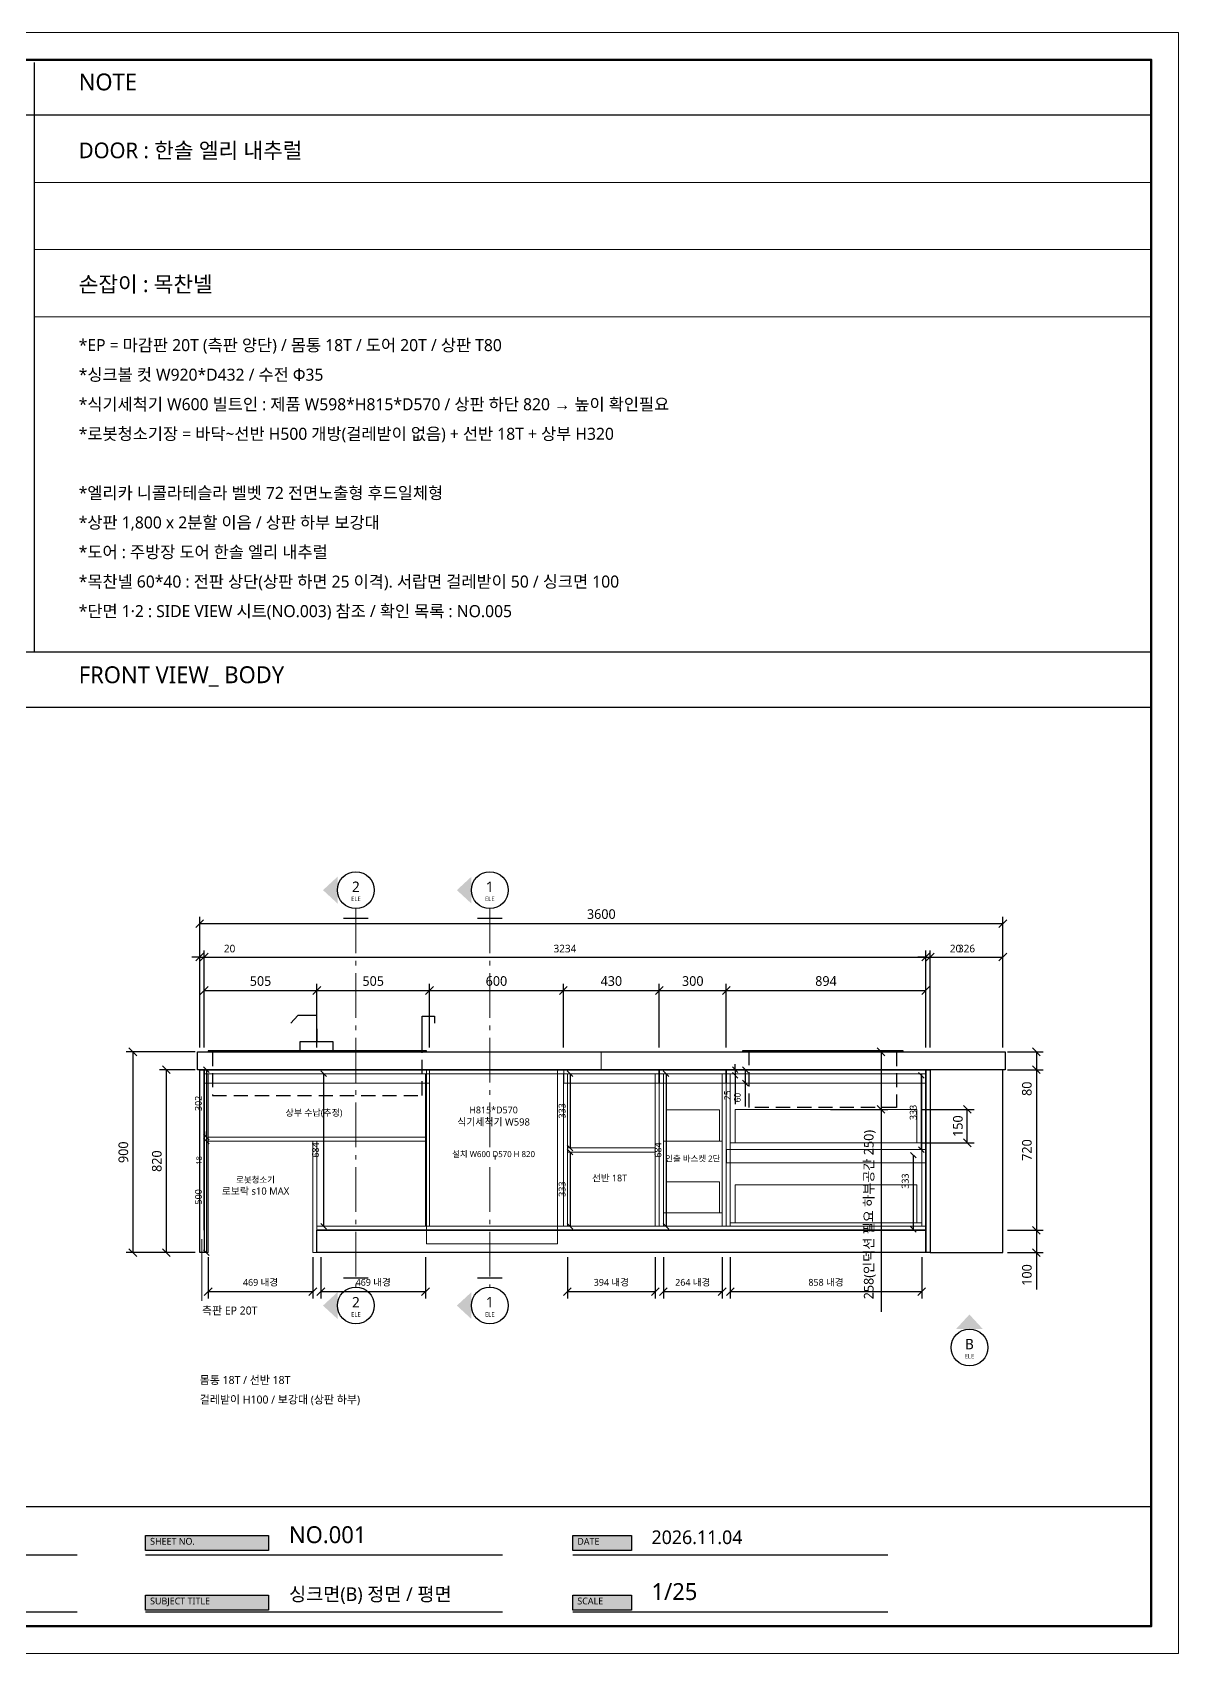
# Model space of a CAD drawing. Header units: millimetres. Extents: x 112 to 77378, y 62 to 7704.
# Drawn here: x 26040 to 31178, y 78 to 7345 of the extents above; entities that cross this region are included whole.
import ezdxf
from ezdxf.enums import TextEntityAlignment as Align

# ---------------------------------------------------------------- set-up
doc = ezdxf.new("R2010")
doc.units = ezdxf.units.MM
doc.header["$LTSCALE"] = 10
doc.linetypes.add('HIDDEN', pattern=[9.525, 6.35, -3.175])
for name, color, linetype, lineweight, true_color in [('DIM', 252, 'Continuous', 13, 0x969696), ('FRAME', 18, 'Continuous', 100, 0x000000), ('NOTE_BLUE', 5, 'Continuous', 9, 0x0000ff), ('NOTE_RED', 242, 'Continuous', 25, 0xde0038), ('OUTLINE', 18, 'Continuous', 25, 0x000000), ('TEXT', 18, 'Continuous', 13, 0x000000), ('THIN', 8, 'Continuous', 5, 0x6e6e6e)]:
    doc.layers.add(name, color=color, linetype=linetype, lineweight=lineweight, true_color=true_color)
doc.styles.add('MALGUN', font='malgun.ttf')
doc.dimstyles.new('KAB', dxfattribs={"dimscale": 25, "dimtxt": 1.73, "dimasz": 0, "dimexe": 1.2, "dimexo": 0.8, "dimgap": 0.8, "dimtad": 1, "dimdec": 0, "dimtxsty": 'MALGUN', "dimtsz": 0.7, "dimcen": 2.5, "dimclrd": 256, "dimclre": 256, "dimclrt": 256, "dimazin": 3, "dimtfac": 1, "dimtmove": 0, "dimatfit": 3})

# ---------------------------------------------------------------- blocks, each defined once
blk = doc.blocks.new('FRAME_SHEET3')
at = {"layer": 'FRAME', "true_color": 0x555555}
h = blk.add_hatch(color=251, dxfattribs=at)
h.dxf.hatch_style = 1
h.paths.add_polyline_path([(1455, 607.5), (2005, 607.5), (2005, 540), (1455, 540)])
h = blk.add_hatch(color=251, dxfattribs=at)
h.dxf.hatch_style = 1
h.paths.add_polyline_path([(5757.5, 607.5), (6307.5, 607.5), (6307.5, 540), (5757.5, 540)])
h = blk.add_hatch(color=251, dxfattribs=at)
h.dxf.hatch_style = 1
h.paths.add_polyline_path([(7672.5, 607.5), (7935, 607.5), (7935, 540), (7672.5, 540)])
h = blk.add_hatch(color=251, dxfattribs=at)
h.dxf.hatch_style = 1
h.paths.add_polyline_path([(1455, 340), (2005, 340), (2005, 272.5), (1455, 272.5)])
h = blk.add_hatch(color=251, dxfattribs=at)
h.dxf.hatch_style = 1
h.paths.add_polyline_path([(5757.5, 340), (6307.5, 340), (6307.5, 272.5), (5757.5, 272.5)])
h = blk.add_hatch(color=251, dxfattribs=at)
h.dxf.hatch_style = 1
h.paths.add_polyline_path([(7672.5, 340), (7935, 340), (7935, 272.5), (7672.5, 272.5)])
at = {"layer": 'FRAME', "color": 18, "lineweight": 25, "true_color": 0x000000}
for p, q in [((5257.5, 7210), (5257.5, 4567.5)), ((235, 6975), (10265, 6975)), ((235, 4567.5), (10265, 4567.5)), ((235, 4320), (10265, 4320)), ((235, 737.5), (10265, 737.5))]:
    blk.add_line(p, q, dxfattribs=at)
at = {"layer": 'FRAME', "color": 18, "lineweight": 13, "true_color": 0x000000}
for p, q in [((5257.5, 6672.5), (10265, 6672.5)), ((5257.5, 6372.5), (10265, 6372.5)), ((5257.5, 6070), (10265, 6070))]:
    blk.add_line(p, q, dxfattribs=at)
blk.add_lwpolyline([(112.5, 7345), (10387.5, 7345), (10387.5, 77.5), (112.5, 77.5)], close=True, dxfattribs=at)
at = {"layer": 'FRAME', "color": 18, "lineweight": 100, "true_color": 0x000000}
blk.add_lwpolyline([(235, 7222.5), (10265, 7222.5), (10265, 200), (235, 200)], close=True, dxfattribs=at)
at = {"layer": 'OUTLINE', "color": 18, "lineweight": 25, "true_color": 0x000000}
for p, q in [((1455, 520), (5450, 520)), ((5757.5, 520), (7357.5, 520)), ((7672.5, 520), (9085, 520)), ((1455, 265), (5450, 265)), ((5757.5, 265), (7357.5, 265)), ((7672.5, 265), (9085, 265))]:
    blk.add_line(p, q, dxfattribs=at)
for points in [[(1455, 607.5), (2005, 607.5), (2005, 540), (1455, 540)], [(5757.5, 607.5), (6307.5, 607.5), (6307.5, 540), (5757.5, 540)], [(7672.5, 607.5), (7935, 607.5), (7935, 540), (7672.5, 540)], [(1455, 340), (2005, 340), (2005, 272.5), (1455, 272.5)], [(5757.5, 340), (6307.5, 340), (6307.5, 272.5), (5757.5, 272.5)], [(7672.5, 340), (7935, 340), (7935, 272.5), (7672.5, 272.5)]]:
    blk.add_lwpolyline(points, close=True, dxfattribs=at)
at = {"layer": 'TEXT', "color": 18, "true_color": 0x000000, "style": 'MALGUN'}
for s, height, p in [('TOP VIEW', 75.6, (430, 7062.5)), ('NOTE', 75.6, (5457.5, 7062.5)), ('FRONT VIEW_ DOOR', 75.6, (430, 4405)), ('FRONT VIEW_ BODY', 75.6, (5457.5, 4405)), ('경기도 수원시 영통구 광교호수공원로 80', 54, (2100, 627.5)), ('광교아이파크 101동 4601호', 54, (2100, 542.5)), ('NO.001', 75.6, (6400, 550)), ('2026.11.04', 61.2, (8025, 550)), ('__-1', 75.6, (2100, 295)), ('싱크면(B) 정면 / 평면', 61.2, (6400, 295)), ('1/25', 75.6, (8025, 295))]:
    blk.add_text(s, height=height, dxfattribs=at).set_placement(p, align=Align.BOTTOM_LEFT)
at = {"layer": 'TEXT', "color": 7, "true_color": 0xffffff, "style": 'MALGUN'}
for s, p in [('SITE LOCATION', (1475, 556.25)), ('SHEET NO.', (5777.5, 556.25)), ('DATE', (7692.5, 556.25)), ('PROJECT TITLE', (1475, 288.75)), ('SUBJECT TITLE', (5777.5, 288.75)), ('SCALE', (7692.5, 288.75))]:
    blk.add_text(s, height=30.6, dxfattribs=at).set_placement(p, align=Align.BOTTOM_LEFT)
blk = doc.blocks.new('NOTE_S3')
at = {"layer": 'NOTE_BLUE', "color": 5, "true_color": 0x0000ff, "style": 'MALGUN'}
for s, p in [('*EP = 마감판 20T (측판 양단) / 몸통 18T / 도어 20T / 상판 T80 ', (5457.5, 5900)), ('*목찬넬 60*40 : 전판 상단(상판 하면 25 이격). 서랍면 걸레받이 50 / 싱크면 100', (5457.5, 4840))]:
    blk.add_text(s, height=54, dxfattribs=at).set_placement(p, align=Align.BOTTOM_LEFT)
at = {"layer": 'NOTE_RED', "color": 242, "true_color": 0xde0038, "style": 'MALGUN'}
for s, height, p in [('손잡이 : 목찬넬 ', 70.2, (5457.5, 6160)), ('*싱크볼 컷 W920*D432 / 수전 Φ35', 54, (5457.5, 5767.5)), ('*식기세척기 W600 빌트인 : 제품 W598*H815*D570 / 상판 하단 820 → 높이 확인필요', 54, (5457.5, 5635)), ('*로봇청소기장 = 바닥~선반 H500 개방(걸레받이 없음) + 선반 18T + 상부 H320', 54, (5457.5, 5502.5)), ('*엘리카 니콜라테슬라 벨벳 72 전면노출형 후드일체형', 54, (5457.5, 5237.5))]:
    blk.add_text(s, height=height, dxfattribs=at).set_placement(p, align=Align.BOTTOM_LEFT)
at = {"layer": 'TEXT', "color": 18, "true_color": 0x000000, "style": 'MALGUN'}
for s, height, p in [('DOOR : 한솔 엘리 내추럴', 70.2, (5457.5, 6760)), ('*상판 1,800 x 2분할 이음 / 상판 하부 보강대', 54, (5457.5, 5105)), ('*도어 : 주방장 도어 한솔 엘리 내추럴', 54, (5457.5, 4972.5)), ('*단면 1·2 : SIDE VIEW 시트(NO.003) 참조 / 확인 목록 : NO.005', 54, (5457.5, 4707.5))]:
    blk.add_text(s, height=height, dxfattribs=at).set_placement(p, align=Align.BOTTOM_LEFT)
blk = doc.blocks.new('*D1033')
at = {"layer": 'Defpoints', "color": 0, "transparency": 16777216}
for p in [(6030, 2375), (6030, 1875), (6030, 1875)]:
    blk.add_point(p, dxfattribs=at)
at = {"layer": 'DIM', "lineweight": -2, "transparency": 16777216}
for p, q in [((6042.5, 2362.5), (6017.5, 2387.5)), ((6030, 2375), (6030, 1875)), ((6042.5, 1862.5), (6017.5, 1887.5))]:
    blk.add_line(p, q, dxfattribs=at)
at = {"layer": 'DIM', "lineweight": 13, "transparency": 16777216, "insert": (5994.2, 2125), "char_height": 30.6, "attachment_point": 5, "rotation": 90, "style": 'MALGUN'}
blk.add_mtext('500', dxfattribs=at)
blk = doc.blocks.new('*D1034')
at = {"layer": 'Defpoints', "color": 0, "transparency": 16777216}
for p in [(6030, 2393), (6030, 2375), (6030, 2375)]:
    blk.add_point(p, dxfattribs=at)
at = {"layer": 'DIM', "lineweight": -2, "transparency": 16777216}
for p, q in [((6042.5, 2380.5), (6017.5, 2405.5)), ((6030, 2393), (6030, 2418)), ((6042.5, 2362.5), (6017.5, 2387.5)), ((6030, 2393), (6030, 2375)), ((6030, 2375), (6030, 2251.5))]:
    blk.add_line(p, q, dxfattribs=at)
at = {"layer": 'DIM', "lineweight": 13, "transparency": 16777216, "insert": (5996.9, 2288.3), "char_height": 25.2, "attachment_point": 5, "rotation": 90, "style": 'MALGUN'}
blk.add_mtext('18', dxfattribs=at)
blk = doc.blocks.new('*D1035')
at = {"layer": 'Defpoints', "color": 0, "transparency": 16777216}
for p in [(6030, 2695), (6030, 2393), (6030, 2393)]:
    blk.add_point(p, dxfattribs=at)
at = {"layer": 'DIM', "lineweight": -2, "transparency": 16777216}
for p, q in [((6042.5, 2682.5), (6017.5, 2707.5)), ((6030, 2695), (6030, 2393)), ((6042.5, 2380.5), (6017.5, 2405.5))]:
    blk.add_line(p, q, dxfattribs=at)
at = {"layer": 'DIM', "lineweight": 13, "transparency": 16777216, "insert": (5994.2, 2544), "char_height": 30.6, "attachment_point": 5, "rotation": 90, "style": 'MALGUN'}
blk.add_mtext('302', dxfattribs=at)
blk = doc.blocks.new('*D1036')
at = {"layer": 'Defpoints', "color": 0, "transparency": 16777216}
for p in [(6555, 2677), (6555, 1993), (6555, 1993)]:
    blk.add_point(p, dxfattribs=at)
at = {"layer": 'DIM', "lineweight": -2, "transparency": 16777216}
for p, q in [((6567.5, 2664.5), (6542.5, 2689.5)), ((6555, 2677), (6555, 1993)), ((6567.5, 1980.5), (6542.5, 2005.5))]:
    blk.add_line(p, q, dxfattribs=at)
at = {"layer": 'DIM', "lineweight": 13, "transparency": 16777216, "insert": (6519.2, 2335), "char_height": 30.6, "attachment_point": 5, "rotation": 90, "style": 'MALGUN'}
blk.add_mtext('684', dxfattribs=at)
blk = doc.blocks.new('*D1037')
at = {"layer": 'Defpoints', "color": 0, "transparency": 16777216}
for p in [(7660, 2326), (7660, 1993), (7660, 1993)]:
    blk.add_point(p, dxfattribs=at)
at = {"layer": 'DIM', "lineweight": -2, "transparency": 16777216}
for p, q in [((7672.5, 2313.5), (7647.5, 2338.5)), ((7660, 2326), (7660, 1993)), ((7672.5, 1980.5), (7647.5, 2005.5))]:
    blk.add_line(p, q, dxfattribs=at)
at = {"layer": 'DIM', "lineweight": 13, "transparency": 16777216, "insert": (7624.2, 2159.5), "char_height": 30.6, "attachment_point": 5, "rotation": 90, "style": 'MALGUN'}
blk.add_mtext('333', dxfattribs=at)
blk = doc.blocks.new('*D1038')
at = {"layer": 'Defpoints', "color": 0, "transparency": 16777216}
for p in [(7660, 2677), (7660, 2344), (7660, 2344)]:
    blk.add_point(p, dxfattribs=at)
at = {"layer": 'DIM', "lineweight": -2, "transparency": 16777216}
for p, q in [((7672.5, 2664.5), (7647.5, 2689.5)), ((7660, 2677), (7660, 2344)), ((7672.5, 2331.5), (7647.5, 2356.5))]:
    blk.add_line(p, q, dxfattribs=at)
at = {"layer": 'DIM', "lineweight": 13, "transparency": 16777216, "insert": (7624.2, 2510.5), "char_height": 30.6, "attachment_point": 5, "rotation": 90, "style": 'MALGUN'}
blk.add_mtext('333', dxfattribs=at)
blk = doc.blocks.new('*D1039')
at = {"layer": 'Defpoints', "color": 0, "transparency": 16777216}
for p in [(8090, 2677), (8090, 1993), (8090, 1993)]:
    blk.add_point(p, dxfattribs=at)
at = {"layer": 'DIM', "lineweight": -2, "transparency": 16777216}
for p, q in [((8102.5, 2664.5), (8077.5, 2689.5)), ((8090, 2677), (8090, 1993)), ((8102.5, 1980.5), (8077.5, 2005.5))]:
    blk.add_line(p, q, dxfattribs=at)
at = {"layer": 'DIM', "lineweight": 13, "transparency": 16777216, "insert": (8054.2, 2335), "char_height": 30.6, "attachment_point": 5, "rotation": 90, "style": 'MALGUN'}
blk.add_mtext('684', dxfattribs=at)
blk = doc.blocks.new('*D1040')
at = {"layer": 'Defpoints', "color": 0, "transparency": 16777216}
for p in [(9234, 2312), (9198.2, 1979), (9234, 1979)]:
    blk.add_point(p, dxfattribs=at)
at = {"layer": 'DIM', "lineweight": -2, "transparency": 16777216}
for p, q in [((9210.7, 2299.5), (9185.7, 2324.5)), ((9198.2, 2312), (9198.2, 1979)), ((9210.7, 1966.5), (9185.7, 1991.5))]:
    blk.add_line(p, q, dxfattribs=at)
at = {"layer": 'DIM', "lineweight": 13, "transparency": 16777216, "insert": (9162.4, 2195.5), "char_height": 30.6, "attachment_point": 5, "rotation": 90, "style": 'MALGUN'}
blk.add_mtext('333', dxfattribs=at)
blk = doc.blocks.new('*D1041')
at = {"layer": 'Defpoints', "color": 0, "transparency": 16777216}
for p in [(9234, 2670), (9234, 2337), (9234, 2337)]:
    blk.add_point(p, dxfattribs=at)
at = {"layer": 'DIM', "lineweight": -2, "transparency": 16777216}
for p, q in [((9246.5, 2657.5), (9221.5, 2682.5)), ((9234, 2670), (9234, 2337)), ((9246.5, 2324.5), (9221.5, 2349.5))]:
    blk.add_line(p, q, dxfattribs=at)
at = {"layer": 'DIM', "lineweight": 13, "transparency": 16777216, "insert": (9198.2, 2503.5), "char_height": 30.6, "attachment_point": 5, "rotation": 90, "style": 'MALGUN'}
blk.add_mtext('333', dxfattribs=at)
blk = doc.blocks.new('*D1042')
at = {"layer": 'Defpoints', "color": 0, "transparency": 16777216}
for p in [(8400, 2695), (8400, 2670), (8400, 2670)]:
    blk.add_point(p, dxfattribs=at)
at = {"layer": 'NOTE_BLUE', "lineweight": -2, "transparency": 16777216}
for p, q in [((8412.5, 2682.5), (8387.5, 2707.5)), ((8400, 2695), (8400, 2720)), ((8400, 2695), (8400, 2670)), ((8412.5, 2657.5), (8387.5, 2682.5)), ((8400, 2670), (8400, 2540.9))]:
    blk.add_line(p, q, dxfattribs=at)
at = {"layer": 'NOTE_BLUE', "lineweight": 9, "transparency": 16777216, "insert": (8365.1, 2580.5), "char_height": 28.8, "attachment_point": 5, "rotation": 90, "style": 'MALGUN'}
blk.add_mtext('25', dxfattribs=at)
blk = doc.blocks.new('*D1043')
at = {"layer": 'Defpoints', "color": 0, "transparency": 16777216}
for p in [(8445, 2695), (8445, 2635), (8445, 2635)]:
    blk.add_point(p, dxfattribs=at)
at = {"layer": 'NOTE_BLUE', "lineweight": -2, "transparency": 16777216}
for p, q in [((8457.5, 2682.5), (8432.5, 2707.5)), ((8445, 2695), (8445, 2635)), ((8457.5, 2622.5), (8432.5, 2647.5)), ((8445, 2635), (8445, 2529.8))]:
    blk.add_line(p, q, dxfattribs=at)
at = {"layer": 'NOTE_BLUE', "lineweight": 9, "transparency": 16777216, "insert": (8410.1, 2569.9), "char_height": 28.8, "attachment_point": 5, "rotation": 90, "style": 'MALGUN'}
blk.add_mtext('60', dxfattribs=at)
blk = doc.blocks.new('*D1044')
at = {"layer": 'Defpoints', "color": 0, "transparency": 16777216}
for p in [(6038, 1875), (6507, 1875), (6507, 1700)]:
    blk.add_point(p, dxfattribs=at)
at = {"layer": 'DIM', "lineweight": -2, "transparency": 16777216}
for p, q in [((6038, 1855), (6038, 1670)), ((6507, 1855), (6507, 1670)), ((6020.5, 1682.5), (6055.5, 1717.5)), ((6038, 1700), (6507, 1700)), ((6489.5, 1682.5), (6524.5, 1717.5))]:
    blk.add_line(p, q, dxfattribs=at)
at = {"layer": 'DIM', "lineweight": 13, "transparency": 16777216, "insert": (6272.5, 1740.1), "char_height": 30.6, "attachment_point": 5, "style": 'MALGUN'}
blk.add_mtext('469 내경', dxfattribs=at)
blk = doc.blocks.new('*D1045')
at = {"layer": 'Defpoints', "color": 0, "transparency": 16777216}
for p in [(6543, 1875), (7012, 1875), (7012, 1700)]:
    blk.add_point(p, dxfattribs=at)
at = {"layer": 'DIM', "lineweight": -2, "transparency": 16777216}
for p, q in [((6543, 1855), (6543, 1670)), ((7012, 1855), (7012, 1670)), ((6525.5, 1682.5), (6560.5, 1717.5)), ((6543, 1700), (7012, 1700)), ((6994.5, 1682.5), (7029.5, 1717.5))]:
    blk.add_line(p, q, dxfattribs=at)
at = {"layer": 'DIM', "lineweight": 13, "transparency": 16777216, "insert": (6777.5, 1740.1), "char_height": 30.6, "attachment_point": 5, "style": 'MALGUN'}
blk.add_mtext('469 내경', dxfattribs=at)
blk = doc.blocks.new('*D1046')
at = {"layer": 'Defpoints', "color": 0, "transparency": 16777216}
for p in [(7648, 1875), (8042, 1875), (8042, 1700)]:
    blk.add_point(p, dxfattribs=at)
at = {"layer": 'DIM', "lineweight": -2, "transparency": 16777216}
for p, q in [((7648, 1855), (7648, 1670)), ((8042, 1855), (8042, 1670)), ((7630.5, 1682.5), (7665.5, 1717.5)), ((7648, 1700), (8042, 1700)), ((8024.5, 1682.5), (8059.5, 1717.5))]:
    blk.add_line(p, q, dxfattribs=at)
at = {"layer": 'DIM', "lineweight": 13, "transparency": 16777216, "insert": (7845, 1740.1), "char_height": 30.6, "attachment_point": 5, "style": 'MALGUN'}
blk.add_mtext('394 내경', dxfattribs=at)
blk = doc.blocks.new('*D1047')
at = {"layer": 'Defpoints', "color": 0, "transparency": 16777216}
for p in [(8078, 1875), (8342, 1875), (8342, 1700)]:
    blk.add_point(p, dxfattribs=at)
at = {"layer": 'DIM', "lineweight": -2, "transparency": 16777216}
for p, q in [((8078, 1855), (8078, 1670)), ((8342, 1855), (8342, 1670)), ((8060.5, 1682.5), (8095.5, 1717.5)), ((8078, 1700), (8342, 1700)), ((8324.5, 1682.5), (8359.5, 1717.5))]:
    blk.add_line(p, q, dxfattribs=at)
at = {"layer": 'DIM', "lineweight": 13, "transparency": 16777216, "insert": (8210, 1740.1), "char_height": 30.6, "attachment_point": 5, "style": 'MALGUN'}
blk.add_mtext('264 내경', dxfattribs=at)
blk = doc.blocks.new('*D1048')
at = {"layer": 'Defpoints', "color": 0, "transparency": 16777216}
for p in [(8378, 1875), (9236, 1875), (9236, 1700)]:
    blk.add_point(p, dxfattribs=at)
at = {"layer": 'DIM', "lineweight": -2, "transparency": 16777216}
for p, q in [((8378, 1855), (8378, 1670)), ((9236, 1855), (9236, 1670)), ((8360.5, 1682.5), (8395.5, 1717.5)), ((8378, 1700), (9236, 1700)), ((9218.5, 1682.5), (9253.5, 1717.5))]:
    blk.add_line(p, q, dxfattribs=at)
at = {"layer": 'DIM', "lineweight": 13, "transparency": 16777216, "insert": (8807, 1740.1), "char_height": 30.6, "attachment_point": 5, "style": 'MALGUN'}
blk.add_mtext('858 내경', dxfattribs=at)
blk = doc.blocks.new('*D1049')
at = {"layer": 'Defpoints', "color": 0, "transparency": 16777216}
for p in [(6525, 3050), (6020, 2775), (6525, 2775)]:
    blk.add_point(p, dxfattribs=at)
at = {"layer": 'DIM', "lineweight": -2, "transparency": 16777216}
for p, q in [((6002.5, 3032.5), (6037.5, 3067.5)), ((6020, 2795), (6020, 3080)), ((6507.5, 3032.5), (6542.5, 3067.5)), ((6525, 2795), (6525, 3080)), ((6020, 3050), (6525, 3050))]:
    blk.add_line(p, q, dxfattribs=at)
at = {"layer": 'DIM', "lineweight": 13, "transparency": 16777216, "insert": (6272.5, 3092.3), "char_height": 43.2, "attachment_point": 5, "style": 'MALGUN'}
blk.add_mtext('505', dxfattribs=at)
blk = doc.blocks.new('*D1050')
at = {"layer": 'Defpoints', "color": 0, "transparency": 16777216}
for p in [(7030, 3050), (6525, 2775), (7030, 2775)]:
    blk.add_point(p, dxfattribs=at)
at = {"layer": 'DIM', "lineweight": -2, "transparency": 16777216}
for p, q in [((6507.5, 3032.5), (6542.5, 3067.5)), ((6525, 2795), (6525, 3080)), ((7012.5, 3032.5), (7047.5, 3067.5)), ((7030, 2795), (7030, 3080)), ((6525, 3050), (7030, 3050))]:
    blk.add_line(p, q, dxfattribs=at)
at = {"layer": 'DIM', "lineweight": 13, "transparency": 16777216, "insert": (6777.5, 3092.3), "char_height": 43.2, "attachment_point": 5, "style": 'MALGUN'}
blk.add_mtext('505', dxfattribs=at)
blk = doc.blocks.new('*D1051')
at = {"layer": 'Defpoints', "color": 0, "transparency": 16777216}
for p in [(7630, 3050), (7030, 2775), (7630, 2775)]:
    blk.add_point(p, dxfattribs=at)
at = {"layer": 'DIM', "lineweight": -2, "transparency": 16777216}
for p, q in [((7012.5, 3032.5), (7047.5, 3067.5)), ((7030, 2795), (7030, 3080)), ((7612.5, 3032.5), (7647.5, 3067.5)), ((7630, 2795), (7630, 3080)), ((7030, 3050), (7630, 3050))]:
    blk.add_line(p, q, dxfattribs=at)
at = {"layer": 'DIM', "lineweight": 13, "transparency": 16777216, "insert": (7330, 3092.3), "char_height": 43.2, "attachment_point": 5, "style": 'MALGUN'}
blk.add_mtext('600', dxfattribs=at)
blk = doc.blocks.new('*D1052')
at = {"layer": 'Defpoints', "color": 0, "transparency": 16777216}
for p in [(8060, 3050), (7630, 2775), (8060, 2775)]:
    blk.add_point(p, dxfattribs=at)
at = {"layer": 'DIM', "lineweight": -2, "transparency": 16777216}
for p, q in [((7612.5, 3032.5), (7647.5, 3067.5)), ((7630, 2795), (7630, 3080)), ((8042.5, 3032.5), (8077.5, 3067.5)), ((8060, 2795), (8060, 3080)), ((7630, 3050), (8060, 3050))]:
    blk.add_line(p, q, dxfattribs=at)
at = {"layer": 'DIM', "lineweight": 13, "transparency": 16777216, "insert": (7845, 3092.3), "char_height": 43.2, "attachment_point": 5, "style": 'MALGUN'}
blk.add_mtext('430', dxfattribs=at)
blk = doc.blocks.new('*D1053')
at = {"layer": 'Defpoints', "color": 0, "transparency": 16777216}
for p in [(8360, 3050), (8060, 2775), (8360, 2775)]:
    blk.add_point(p, dxfattribs=at)
at = {"layer": 'DIM', "lineweight": -2, "transparency": 16777216}
for p, q in [((8042.5, 3032.5), (8077.5, 3067.5)), ((8060, 2795), (8060, 3080)), ((8342.5, 3032.5), (8377.5, 3067.5)), ((8360, 2795), (8360, 3080)), ((8060, 3050), (8360, 3050))]:
    blk.add_line(p, q, dxfattribs=at)
at = {"layer": 'DIM', "lineweight": 13, "transparency": 16777216, "insert": (8210, 3092.3), "char_height": 43.2, "attachment_point": 5, "style": 'MALGUN'}
blk.add_mtext('300', dxfattribs=at)
blk = doc.blocks.new('*D1054')
at = {"layer": 'Defpoints', "color": 0, "transparency": 16777216}
for p in [(9254, 3050), (8360, 2775), (9254, 2775)]:
    blk.add_point(p, dxfattribs=at)
at = {"layer": 'DIM', "lineweight": -2, "transparency": 16777216}
for p, q in [((8342.5, 3032.5), (8377.5, 3067.5)), ((8360, 2795), (8360, 3080)), ((9236.5, 3032.5), (9271.5, 3067.5)), ((9254, 2795), (9254, 3080)), ((8360, 3050), (9254, 3050))]:
    blk.add_line(p, q, dxfattribs=at)
at = {"layer": 'DIM', "lineweight": 13, "transparency": 16777216, "insert": (8807, 3092.3), "char_height": 43.2, "attachment_point": 5, "style": 'MALGUN'}
blk.add_mtext('894', dxfattribs=at)
blk = doc.blocks.new('*D1055')
at = {"layer": 'Defpoints', "color": 0, "transparency": 16777216}
for p in [(6020, 3200), (6000, 2775), (6020, 2775)]:
    blk.add_point(p, dxfattribs=at)
at = {"layer": 'DIM', "lineweight": -2, "transparency": 16777216}
for p, q in [((6000, 3200), (5965, 3200)), ((5982.5, 3182.5), (6017.5, 3217.5)), ((6000, 2795), (6000, 3230)), ((6000, 3200), (6020, 3200)), ((6002.5, 3182.5), (6037.5, 3217.5)), ((6020, 2795), (6020, 3230)), ((6020, 3200), (6177.7, 3200))]:
    blk.add_line(p, q, dxfattribs=at)
at = {"layer": 'DIM', "lineweight": 13, "transparency": 16777216, "insert": (6133.9, 3237.7), "char_height": 34.2, "attachment_point": 5, "style": 'MALGUN'}
blk.add_mtext('20', dxfattribs=at)
blk = doc.blocks.new('*D1056')
at = {"layer": 'Defpoints', "color": 0, "transparency": 16777216}
for p in [(9254, 3200), (6020, 2775), (9254, 2775)]:
    blk.add_point(p, dxfattribs=at)
at = {"layer": 'DIM', "lineweight": -2, "transparency": 16777216}
for p, q in [((6002.5, 3182.5), (6037.5, 3217.5)), ((6020, 2795), (6020, 3230)), ((6020, 3200), (9254, 3200)), ((9236.5, 3182.5), (9271.5, 3217.5)), ((9254, 2795), (9254, 3230))]:
    blk.add_line(p, q, dxfattribs=at)
at = {"layer": 'DIM', "lineweight": 13, "transparency": 16777216, "insert": (7637, 3237.7), "char_height": 34.2, "attachment_point": 5, "style": 'MALGUN'}
blk.add_mtext('3234', dxfattribs=at)
blk = doc.blocks.new('*D1057')
at = {"layer": 'Defpoints', "color": 0, "transparency": 16777216}
for p in [(9274, 3200), (9254, 2775), (9274, 2775)]:
    blk.add_point(p, dxfattribs=at)
at = {"layer": 'DIM', "lineweight": -2, "transparency": 16777216}
for p, q in [((9254, 3200), (9219, 3200)), ((9236.5, 3182.5), (9271.5, 3217.5)), ((9254, 2795), (9254, 3230)), ((9254, 3200), (9274, 3200)), ((9256.5, 3182.5), (9291.5, 3217.5)), ((9274, 2795), (9274, 3230)), ((9274, 3200), (9431.7, 3200))]:
    blk.add_line(p, q, dxfattribs=at)
at = {"layer": 'DIM', "lineweight": 13, "transparency": 16777216, "insert": (9387.9, 3237.7), "char_height": 34.2, "attachment_point": 5, "style": 'MALGUN'}
blk.add_mtext('20', dxfattribs=at)
blk = doc.blocks.new('*D1058')
at = {"layer": 'Defpoints', "color": 0, "transparency": 16777216}
for p in [(9600, 3200), (9274, 2775), (9600, 2775)]:
    blk.add_point(p, dxfattribs=at)
at = {"layer": 'DIM', "lineweight": -2, "transparency": 16777216}
for p, q in [((9256.5, 3182.5), (9291.5, 3217.5)), ((9274, 2795), (9274, 3230)), ((9274, 3200), (9600, 3200)), ((9582.5, 3182.5), (9617.5, 3217.5)), ((9600, 2795), (9600, 3230))]:
    blk.add_line(p, q, dxfattribs=at)
at = {"layer": 'DIM', "lineweight": 13, "transparency": 16777216, "insert": (9437, 3237.7), "char_height": 34.2, "attachment_point": 5, "style": 'MALGUN'}
blk.add_mtext('326', dxfattribs=at)
blk = doc.blocks.new('*D1059')
at = {"layer": 'Defpoints', "color": 0, "transparency": 16777216}
for p in [(9600, 3350), (6000, 2775), (9600, 2775)]:
    blk.add_point(p, dxfattribs=at)
at = {"layer": 'DIM', "lineweight": -2, "transparency": 16777216}
for p, q in [((5982.5, 3332.5), (6017.5, 3367.5)), ((6000, 2795), (6000, 3380)), ((6000, 3350), (9600, 3350)), ((9582.5, 3332.5), (9617.5, 3367.5)), ((9600, 2795), (9600, 3380))]:
    blk.add_line(p, q, dxfattribs=at)
at = {"layer": 'DIM', "lineweight": 13, "transparency": 16777216, "insert": (7800, 3392.3), "char_height": 43.2, "attachment_point": 5, "style": 'MALGUN'}
blk.add_mtext('3600', dxfattribs=at)
blk = doc.blocks.new('*D1060')
at = {"layer": 'Defpoints', "color": 0, "transparency": 16777216}
for p in [(6000, 2695), (5850, 1875), (6000, 1875)]:
    blk.add_point(p, dxfattribs=at)
at = {"layer": 'DIM', "lineweight": -2, "transparency": 16777216}
for p, q in [((5980, 2695), (5820, 2695)), ((5867.5, 2677.5), (5832.5, 2712.5)), ((5850, 2695), (5850, 1875)), ((5867.5, 1857.5), (5832.5, 1892.5)), ((5980, 1875), (5820, 1875))]:
    blk.add_line(p, q, dxfattribs=at)
at = {"layer": 'DIM', "lineweight": 13, "transparency": 16777216, "insert": (5807.7, 2285), "char_height": 43.2, "attachment_point": 5, "rotation": 90, "style": 'MALGUN'}
blk.add_mtext('820', dxfattribs=at)
blk = doc.blocks.new('*D1061')
at = {"layer": 'Defpoints', "color": 0, "transparency": 16777216}
for p in [(6000, 2775), (5700, 1875), (6000, 1875)]:
    blk.add_point(p, dxfattribs=at)
at = {"layer": 'DIM', "lineweight": -2, "transparency": 16777216}
for p, q in [((5980, 2775), (5670, 2775)), ((5717.5, 2757.5), (5682.5, 2792.5)), ((5700, 2775), (5700, 1875)), ((5717.5, 1857.5), (5682.5, 1892.5)), ((5980, 1875), (5670, 1875))]:
    blk.add_line(p, q, dxfattribs=at)
at = {"layer": 'DIM', "lineweight": 13, "transparency": 16777216, "insert": (5657.7, 2325), "char_height": 43.2, "attachment_point": 5, "rotation": 90, "style": 'MALGUN'}
blk.add_mtext('900', dxfattribs=at)
blk = doc.blocks.new('*D1062')
at = {"layer": 'Defpoints', "color": 0, "transparency": 16777216}
for p in [(9600, 2775), (9600, 2695), (9750, 2695)]:
    blk.add_point(p, dxfattribs=at)
at = {"layer": 'DIM', "lineweight": -2, "transparency": 16777216}
for p, q in [((9620, 2775), (9780, 2775)), ((9767.5, 2757.5), (9732.5, 2792.5)), ((9750, 2775), (9750, 2695)), ((9620, 2695), (9780, 2695)), ((9767.5, 2677.5), (9732.5, 2712.5)), ((9750, 2695), (9750, 2559.2))]:
    blk.add_line(p, q, dxfattribs=at)
at = {"layer": 'DIM', "lineweight": 13, "transparency": 16777216, "insert": (9707.7, 2609.6), "char_height": 43.2, "attachment_point": 5, "rotation": 90, "style": 'MALGUN'}
blk.add_mtext('80', dxfattribs=at)
blk = doc.blocks.new('*D1063')
at = {"layer": 'Defpoints', "color": 0, "transparency": 16777216}
for p in [(9600, 2695), (9600, 1975), (9750, 1975)]:
    blk.add_point(p, dxfattribs=at)
at = {"layer": 'DIM', "lineweight": -2, "transparency": 16777216}
for p, q in [((9620, 2695), (9780, 2695)), ((9767.5, 2677.5), (9732.5, 2712.5)), ((9750, 2695), (9750, 1975)), ((9620, 1975), (9780, 1975)), ((9767.5, 1957.5), (9732.5, 1992.5))]:
    blk.add_line(p, q, dxfattribs=at)
at = {"layer": 'DIM', "lineweight": 13, "transparency": 16777216, "insert": (9707.7, 2335), "char_height": 43.2, "attachment_point": 5, "rotation": 90, "style": 'MALGUN'}
blk.add_mtext('720', dxfattribs=at)
blk = doc.blocks.new('*D1064')
at = {"layer": 'Defpoints', "color": 0, "transparency": 16777216}
for p in [(9600, 1975), (9600, 1875), (9750, 1875)]:
    blk.add_point(p, dxfattribs=at)
at = {"layer": 'DIM', "lineweight": -2, "transparency": 16777216}
for p, q in [((9620, 1975), (9780, 1975)), ((9767.5, 1957.5), (9732.5, 1992.5)), ((9750, 1975), (9750, 1875)), ((9767.5, 1857.5), (9732.5, 1892.5)), ((9620, 1875), (9780, 1875)), ((9750, 1875), (9750, 1709.6))]:
    blk.add_line(p, q, dxfattribs=at)
at = {"layer": 'DIM', "lineweight": 13, "transparency": 16777216, "insert": (9707.6, 1774.8), "char_height": 43.2, "attachment_point": 5, "rotation": 90, "style": 'MALGUN'}
blk.add_mtext('100', dxfattribs=at)
blk = doc.blocks.new('*D508')
at = {"lineweight": -2, "transparency": 16777216}
for p, q in [((8832.6, 2775), (9084, 2775)), ((9071.5, 2757.5), (9036.5, 2792.5)), ((9054, 2775), (9054, 2517)), ((8827, 2517), (9084, 2517)), ((9071.5, 2499.5), (9036.5, 2534.5)), ((9054, 2517), (9054, 1608.8))]:
    blk.add_line(p, q, dxfattribs=at)
at = {"layer": 'Defpoints', "color": 0, "transparency": 16777216}
for p in [(8812.6, 2775), (8807, 2517), (9054, 2517)]:
    blk.add_point(p, dxfattribs=at)
at = {"transparency": 16777216, "insert": (9003.4, 2045.4), "char_height": 43.25, "attachment_point": 5, "rotation": 90, "style": 'MALGUN'}
blk.add_mtext('258(인덕션 필요 하부공간 250)', dxfattribs=at)
blk = doc.blocks.new('*D509')
at = {"lineweight": -2, "transparency": 16777216}
for p, q in [((9234, 2517), (9470.6, 2517)), ((9458.1, 2499.5), (9423.1, 2534.5)), ((9440.6, 2367), (9440.6, 2517)), ((9234, 2367), (9470.6, 2367)), ((9458.1, 2349.5), (9423.1, 2384.5))]:
    blk.add_line(p, q, dxfattribs=at)
at = {"layer": 'Defpoints', "color": 0, "transparency": 16777216}
for p in [(9214, 2517), (9440.6, 2517), (9214, 2367)]:
    blk.add_point(p, dxfattribs=at)
at = {"transparency": 16777216, "insert": (9398.2, 2442), "char_height": 43.25, "attachment_point": 5, "rotation": 90, "style": 'MALGUN'}
blk.add_mtext('150', dxfattribs=at)
blk = doc.blocks.new('VIEW_FRONT_BODY_S3')
at = {"layer": 'OUTLINE', "true_color": 0x000000}
h = blk.add_hatch(color=18, dxfattribs=at)
h.dxf.hatch_style = 1
h.paths.add_polyline_path([(6617.5, 3560), (6617.5, 3440), (6552.5, 3500)])
h = blk.add_hatch(color=18, dxfattribs=at)
h.dxf.hatch_style = 1
h.paths.add_polyline_path([(7217.5, 3560), (7217.5, 3440), (7152.5, 3500)])
h = blk.add_hatch(color=18, dxfattribs=at)
h.dxf.hatch_style = 1
h.paths.add_polyline_path([(6617.5, 1697.5), (6617.5, 1577.5), (6552.5, 1637.5)])
h = blk.add_hatch(color=18, dxfattribs=at)
h.dxf.hatch_style = 1
h.paths.add_polyline_path([(7217.5, 1697.5), (7217.5, 1577.5), (7152.5, 1637.5)])
h = blk.add_hatch(color=18, dxfattribs=at)
h.dxf.hatch_style = 1
h.paths.add_polyline_path([(9390, 1532.5), (9510, 1532.5), (9450, 1597.5)])
for p, q in [((6439.6, 2937.5), (6407.8, 2904.3)), ((6525, 2937.5), (6439.6, 2937.5)), ((6526.5, 2820), (6525, 2937.5)), ((6996.9, 2780), (6996.9, 2934.3)), ((6996.9, 2934.3), (7052.5, 2934.3)), ((7052.5, 2934.3), (7052.5, 2903.8))]:
    blk.add_line(p, q)
for points in [[(6037, 2775), (7017, 2775), (7017, 2780), (6037, 2780)], [(6448.2, 2780), (6598.2, 2780), (6598.2, 2820), (6448.2, 2820)], [(8432.5, 2775), (9152.5, 2775), (9152.5, 2780), (8432.5, 2780)], [(9274, 1875), (9600, 1875), (9600, 2695), (9274, 2695)]]:
    blk.add_lwpolyline(points, close=True)
at = {"linetype": 'HIDDEN'}
for points in [[(6057, 2580), (6997, 2580), (6997, 2775), (6057, 2775)], [(8462.5, 2775), (9122.5, 2775), (9122.5, 2525), (8462.5, 2525)]]:
    blk.add_lwpolyline(points, close=True, dxfattribs=at)
at = {"layer": 'FRAME', "color": 18, "lineweight": 13, "true_color": 0x000000}
for p, q in [((6700, 3417.5), (6700, 3217.5)), ((7300, 3417.5), (7300, 3217.5)), ((6700, 3182.5), (6700, 3162.5)), ((6700, 3127.5), (6700, 2927.5)), ((7300, 3182.5), (7300, 3162.5)), ((7300, 3127.5), (7300, 2927.5)), ((6700, 2892.5), (6700, 2872.5)), ((6700, 2837.5), (6700, 2637.5)), ((7300, 2892.5), (7300, 2872.5)), ((7300, 2837.5), (7300, 2637.5)), ((6700, 2602.5), (6700, 2582.5)), ((6700, 2547.5), (6700, 2347.5)), ((7300, 2602.5), (7300, 2582.5)), ((7300, 2547.5), (7300, 2347.5)), ((6700, 2312.5), (6700, 2292.5)), ((6700, 2257.5), (6700, 2057.5)), ((7300, 2257.5), (7300, 2057.5)), ((7324, 2312.5), (7324, 2292.5)), ((6700, 2022.5), (6700, 2002.5)), ((6700, 1967.5), (6700, 1767.5)), ((7300, 2022.5), (7300, 2002.5)), ((7300, 1967.5), (7300, 1767.5)), ((6700, 1732.5), (6700, 1720)), ((7300, 1732.5), (7300, 1720))]:
    blk.add_line(p, q, dxfattribs=at)
at = {"layer": 'FRAME', "color": 18, "lineweight": 25, "true_color": 0x000000}
for p, q in [((6645, 3375), (6755, 3375)), ((7245, 3375), (7355, 3375)), ((6645, 1762.5), (6755, 1762.5)), ((7245, 1762.5), (7355, 1762.5))]:
    blk.add_line(p, q, dxfattribs=at)
at = {"layer": 'NOTE_BLUE', "color": 5, "lineweight": 9, "true_color": 0x0000ff}
blk.add_line((6010, 1935), (6010, 1659.3), dxfattribs=at)
for points in [[(6021.5, 2695), (7030, 2695), (7030, 2635), (6021.5, 2635)], [(7631.5, 2695), (8058.5, 2695), (8058.5, 2635), (7631.5, 2635)], [(8061.5, 2695), (8358.5, 2695), (8358.5, 2635), (8061.5, 2635)], [(8361.5, 2695), (9252.5, 2695), (9252.5, 2635), (8361.5, 2635)], [(8361.5, 2337), (9252.5, 2337), (9252.5, 2277), (8361.5, 2277)]]:
    blk.add_lwpolyline(points, close=True, dxfattribs=at)
at = {"layer": 'NOTE_RED', "color": 242, "lineweight": 13, "true_color": 0xde0038}
blk.add_lwpolyline([(7017, 2695), (7603, 2695), (7603, 1915), (7017, 1915)], close=True, dxfattribs=at)
at = {"layer": 'OUTLINE', "color": 18, "lineweight": 25, "true_color": 0x000000}
for points in [[(5990, 2775), (9610, 2775), (9610, 2695), (5990, 2695)], [(6000, 2695), (6020, 2695), (6020, 1875), (6000, 1875)], [(9254, 2695), (9274, 2695), (9274, 1875), (9254, 1875)], [(6525, 1975), (9254, 1975), (9254, 1875), (6525, 1875)]]:
    blk.add_lwpolyline(points, close=True, dxfattribs=at)
blk.add_lwpolyline([(6020, 1975), (6020, 2695), (9254, 2695), (9254, 1975), (6525, 1975)], dxfattribs=at)
for centre in [(6700, 3500), (7300, 3500), (6700, 1637.5), (7300, 1637.5), (9450, 1450)]:
    blk.add_circle(centre, 82.5, dxfattribs=at)
at = {"layer": 'THIN', "color": 8, "lineweight": 5, "true_color": 0x6e6e6e}
for p, q in [((7800, 2775), (7800, 2695)), ((8078, 2375), (8091, 2375)), ((8329, 2375), (8342, 2375)), ((8378, 2367), (8400, 2367)), ((9214, 2367), (9236, 2367)), ((8078, 2053), (8091, 2053)), ((8329, 2053), (8342, 2053)), ((8378, 2009), (8400, 2009)), ((9214, 2009), (9236, 2009))]:
    blk.add_line(p, q, dxfattribs=at)
for points in [[(6020, 2695), (9254, 2695), (9254, 2677), (6020, 2677)], [(6020, 2677), (6038, 2677), (6038, 1875), (6020, 1875)], [(7012, 2677), (7030, 2677), (7030, 1993), (7012, 1993)], [(7630, 2677), (7648, 2677), (7648, 1993), (7630, 1993)], [(8042, 2677), (8060, 2677), (8060, 1993), (8042, 1993)], [(8060, 2677), (8078, 2677), (8078, 1993), (8060, 1993)], [(8342, 2677), (8360, 2677), (8360, 1993), (8342, 1993)], [(8360, 2677), (8378, 2677), (8378, 1993), (8360, 1993)], [(9236, 2677), (9254, 2677), (9254, 1993), (9236, 1993)], [(8091, 2515), (8329, 2515), (8329, 2375), (8091, 2375)], [(8400, 2517), (9214, 2517), (9214, 2367), (8400, 2367)], [(6038, 2393), (7012, 2393), (7012, 2375), (6038, 2375)], [(6507, 2375), (6525, 2375), (6525, 1875), (6507, 1875)], [(7648, 2344), (8042, 2344), (8042, 2326), (7648, 2326)], [(8091, 2193), (8329, 2193), (8329, 2053), (8091, 2053)], [(8400, 2179), (9214, 2179), (9214, 2009), (8400, 2009)], [(6525, 1993), (9254, 1993), (9254, 1975), (6525, 1975)]]:
    blk.add_lwpolyline(points, close=True, dxfattribs=at)
at = {"layer": 'NOTE_BLUE', "color": 5, "true_color": 0x0000ff, "style": 'MALGUN'}
for s, p in [('측판 EP 20T', (6010, 1586.6)), ('몸통 18T / 선반 18T ', (6000, 1275)), ('걸레받이 H100 / 보강대 (상판 하부)', (6000, 1187.5))]:
    blk.add_text(s, height=36, dxfattribs=at).set_placement(p, align=Align.BOTTOM_LEFT)
at = {"layer": 'NOTE_RED', "color": 242, "true_color": 0xde0038, "style": 'MALGUN'}
for s, height, p in [('식기세척기 W598', 32.4, (7317, 2435)), ('H815*D570', 30.6, (7317, 2490)), ('설치 W600 D570 H 820', 27, (7317, 2295)), ('인출 바스켓 2단', 27, (8210, 2275)), ('로봇청소기', 27, (6250, 2180)), ('로보락 s10 MAX', 32.4, (6250, 2125))]:
    blk.add_text(s, height=height, dxfattribs=at).set_placement(p, align=Align.BOTTOM_CENTER)
at = {"layer": 'TEXT', "color": 18, "true_color": 0x000000, "style": 'MALGUN'}
for s, height, p in [('2', 46.8, (6700, 3477.5)), ('1', 46.8, (7300, 3477.5)), ('ELE', 19.8, (6700, 3445)), ('ELE', 19.8, (7300, 3445)), ('2', 46.8, (6700, 1615)), ('1', 46.8, (7300, 1615)), ('ELE', 19.8, (6700, 1582.5)), ('ELE', 19.8, (7300, 1582.5)), ('B', 46.8, (9450, 1427.5)), ('ELE', 19.8, (9450, 1395))]:
    blk.add_text(s, height=height, dxfattribs=at).set_placement(p, align=Align.BOTTOM_CENTER)
at = {"layer": 'TEXT', "color": 251, "true_color": 0x5a5a5a, "style": 'MALGUN'}
for s, height, p in [('상부 수납(추정)', 28.8, (6511.9, 2479.2)), ('선반 18T', 30.6, (7837, 2185))]:
    blk.add_text(s, height=height, dxfattribs=at).set_placement(p, align=Align.BOTTOM_CENTER)
dim = blk.add_linear_dim(base=(9054, 2517), p1=(8812.6, 2775), p2=(8807, 2517), angle=90, text='<>(인덕션 필요 하부공간 250)', dimstyle='KAB')
dim.commit()
dim.dimension.update_dxf_attribs({"geometry": '*D508', "text_midpoint": (9003.4, 2045.4)})
dim = blk.add_linear_dim(base=(9440.6, 2517), p1=(9214, 2367), p2=(9214, 2517), angle=90, dimstyle='KAB')
dim.commit()
dim.dimension.update_dxf_attribs({"geometry": '*D509', "text_midpoint": (9398.2, 2442)})
at = {"layer": 'DIM', "color": 251, "lineweight": 13, "true_color": 0x5a5a5a}
for base, p1, p2, override, picture, middle in [((9600, 3350), (6000, 2775), (9600, 2775), {"dimscale": 25, "dimtxt": 1.728, "dimtsz": 0.7}, '*D1059', (7800, 3392.3)), ((6020, 3200), (6000, 2775), (6020, 2775), {"dimscale": 25, "dimtxt": 1.368, "dimtsz": 0.7}, '*D1055', (6133.9, 3237.7)), ((9254, 3200), (6020, 2775), (9254, 2775), {"dimscale": 25, "dimtxt": 1.368, "dimtsz": 0.7}, '*D1056', (7637, 3237.7)), ((9274, 3200), (9254, 2775), (9274, 2775), {"dimscale": 25, "dimtxt": 1.368, "dimtsz": 0.7}, '*D1057', (9387.9, 3237.7)), ((9600, 3200), (9274, 2775), (9600, 2775), {"dimscale": 25, "dimtxt": 1.368, "dimtsz": 0.7}, '*D1058', (9437, 3237.7)), ((6525, 3050), (6020, 2775), (6525, 2775), {"dimscale": 25, "dimtxt": 1.728, "dimtsz": 0.7}, '*D1049', (6272.5, 3092.3)), ((7030, 3050), (6525, 2775), (7030, 2775), {"dimscale": 25, "dimtxt": 1.728, "dimtsz": 0.7}, '*D1050', (6777.5, 3092.3)), ((7630, 3050), (7030, 2775), (7630, 2775), {"dimscale": 25, "dimtxt": 1.728, "dimtsz": 0.7}, '*D1051', (7330, 3092.3)), ((8060, 3050), (7630, 2775), (8060, 2775), {"dimscale": 25, "dimtxt": 1.728, "dimtsz": 0.7}, '*D1052', (7845, 3092.3)), ((8360, 3050), (8060, 2775), (8360, 2775), {"dimscale": 25, "dimtxt": 1.728, "dimtsz": 0.7}, '*D1053', (8210, 3092.3)), ((9254, 3050), (8360, 2775), (9254, 2775), {"dimscale": 25, "dimtxt": 1.728, "dimtsz": 0.7}, '*D1054', (8807, 3092.3))]:
    dim = blk.add_linear_dim(base=base, p1=p1, p2=p2, dimstyle='KAB', override=override, dxfattribs=at)
    dim.commit()
    dim.dimension.update_dxf_attribs({"geometry": picture, "text_midpoint": middle})
for base, p1, p2, override, picture, middle in [((5700, 1875), (6000, 2775), (6000, 1875), {"dimscale": 25, "dimtxt": 1.728, "dimtsz": 0.7}, '*D1061', (5657.7, 2325)), ((9750, 2695), (9600, 2775), (9600, 2695), {"dimscale": 25, "dimtxt": 1.728, "dimtsz": 0.7}, '*D1062', (9707.7, 2609.6)), ((5850, 1875), (6000, 2695), (6000, 1875), {"dimscale": 25, "dimtxt": 1.728, "dimtsz": 0.7}, '*D1060', (5807.7, 2285)), ((6030, 2393), (6030, 2695), (6030, 2393), {"dimscale": 25, "dimtxt": 1.224, "dimtsz": 0.5, "dimse1": 1, "dimse2": 1}, '*D1035', (5994.2, 2544)), ((6555, 1993), (6555, 2677), (6555, 1993), {"dimscale": 25, "dimtxt": 1.224, "dimtsz": 0.5, "dimse1": 1, "dimse2": 1}, '*D1036', (6519.2, 2335)), ((7660, 2344), (7660, 2677), (7660, 2344), {"dimscale": 25, "dimtxt": 1.224, "dimtsz": 0.5, "dimse1": 1, "dimse2": 1}, '*D1038', (7624.2, 2510.5)), ((8090, 1993), (8090, 2677), (8090, 1993), {"dimscale": 25, "dimtxt": 1.224, "dimtsz": 0.5, "dimse1": 1, "dimse2": 1}, '*D1039', (8054.2, 2335)), ((9750, 1975), (9600, 2695), (9600, 1975), {"dimscale": 25, "dimtxt": 1.728, "dimtsz": 0.7}, '*D1063', (9707.7, 2335)), ((9234, 2337), (9234, 2670), (9234, 2337), {"dimscale": 25, "dimtxt": 1.224, "dimtsz": 0.5, "dimse1": 1, "dimse2": 1}, '*D1041', (9198.2, 2503.5)), ((6030, 2375), (6030, 2393), (6030, 2375), {"dimscale": 25, "dimtxt": 1.008, "dimtsz": 0.5, "dimse1": 1, "dimse2": 1}, '*D1034', (5996.9, 2288.3)), ((6030, 1875), (6030, 2375), (6030, 1875), {"dimscale": 25, "dimtxt": 1.224, "dimtsz": 0.5, "dimse1": 1, "dimse2": 1}, '*D1033', (5994.2, 2125)), ((7660, 1993), (7660, 2326), (7660, 1993), {"dimscale": 25, "dimtxt": 1.224, "dimtsz": 0.5, "dimse1": 1, "dimse2": 1}, '*D1037', (7624.2, 2159.5)), ((9750, 1875), (9600, 1975), (9600, 1875), {"dimscale": 25, "dimtxt": 1.728, "dimtsz": 0.7}, '*D1064', (9707.6, 1774.8))]:
    dim = blk.add_linear_dim(base=base, p1=p1, p2=p2, angle=90, dimstyle='KAB', override=override, dxfattribs=at)
    dim.commit()
    dim.dimension.update_dxf_attribs({"geometry": picture, "text_midpoint": middle})
dim = blk.add_linear_dim(base=(9198.2, 1979), p1=(9234, 2312), p2=(9234, 1979), angle=90, dimstyle='KAB', override={"dimscale": 25, "dimtxt": 1.224, "dimtsz": 0.5, "dimse1": 1, "dimse2": 1}, dxfattribs=at)
dim.commit()
dim.dimension.update_dxf_attribs({"geometry": '*D1040', "text_midpoint": (9198.2, 2195.5), "dimtype": 160})
for base, p1, p2, picture, middle in [((6507, 1700), (6038, 1875), (6507, 1875), '*D1044', (6272.5, 1740.1)), ((7012, 1700), (6543, 1875), (7012, 1875), '*D1045', (6777.5, 1740.1)), ((8042, 1700), (7648, 1875), (8042, 1875), '*D1046', (7845, 1740.1)), ((8342, 1700), (8078, 1875), (8342, 1875), '*D1047', (8210, 1740.1)), ((9236, 1700), (8378, 1875), (9236, 1875), '*D1048', (8807, 1740.1))]:
    dim = blk.add_linear_dim(base=base, p1=p1, p2=p2, text='<> 내경', dimstyle='KAB', override={"dimscale": 25, "dimtxt": 1.224, "dimtsz": 0.7}, dxfattribs=at)
    dim.commit()
    dim.dimension.update_dxf_attribs({"geometry": picture, "text_midpoint": middle})
at = {"layer": 'NOTE_BLUE', "color": 5, "lineweight": 9, "true_color": 0x0000ff}
for base, p1, p2, picture, middle in [((8400, 2670), (8400, 2695), (8400, 2670), '*D1042', (8365.1, 2580.5)), ((8445, 2635), (8445, 2695), (8445, 2635), '*D1043', (8410.1, 2569.9))]:
    dim = blk.add_linear_dim(base=base, p1=p1, p2=p2, angle=90, dimstyle='KAB', override={"dimscale": 25, "dimtxt": 1.152, "dimtsz": 0.5, "dimse1": 1, "dimse2": 1}, dxfattribs=at)
    dim.commit()
    dim.dimension.update_dxf_attribs({"geometry": picture, "text_midpoint": middle})

msp = doc.modelspace()

# ---------------------------------------------------------------- block references
for name in ['FRAME_SHEET3', 'NOTE_S3', 'VIEW_FRONT_BODY_S3']:
    msp.add_blockref(name, (20790, 0))

doc.saveas('drawing.dxf')
